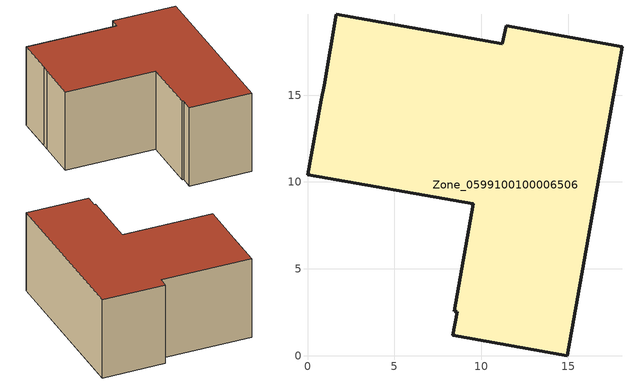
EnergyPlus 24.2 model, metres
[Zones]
Zone_0599100100006506
 floor ground (C_G): 0,10.43 0.78,14.74 0.96,15.56 1.67,19.65 11.22,17.95 11.44,18.99 18.11,17.8 14.95,0 8.36,1.16 8.61,2.52 8.45,2.54 9.55,8.73 z0
 wall outside (C_F): 14.95,0 18.11,17.8 11.44,18.99 11.22,17.95 1.67,19.65 0.96,15.56 0.78,14.74 0,10.43 9.55,8.73 8.45,2.54 8.61,2.52 8.36,1.16 14.95,0 z0:8.93
 roof outside (C_R): 0.78,14.74 0,10.43 9.55,8.73 8.45,2.54 8.61,2.52 8.36,1.16 14.95,0 18.11,17.8 11.44,18.99 11.22,17.95 1.67,19.65 0.96,15.56 z8.93
[BUILDING]
Pand.0599100100006506: North Axis=0; Terrain=City; Loads Convergence Tolerance Value=0.04; Temperature Convergence Tolerance Value=0.4; Solar Distribution=FullExterior; Maximum Number of Warmup Days=25; Minimum Number of Warmup Days=1
[Site:Location]
Rotterdam.The.Hague.AP_ZH_NLD Design_Conditions: Latitude=51.96; Longitude=4.45; Time Zone=1; Elevation=-4.5
[SITE:GROUNDTEMPERATURE:BUILDINGSURFACE]
18, 18, 18, 18, 18, 18, 18, 18, 18, 18, 18, 18
[MATERIAL] Thermal Absorptance=0.9; Solar Absorptance=0.7; Visible Absorptance=0.7
Name | Roughness | Thickness | Conductivity | Density | Specific Heat
G.D.2006-2014 | MediumSmooth | 0.15 | 0.06 | 540 | 1210
F.D.2006-2014 | Rough | 0.3 | 0.12 | 1920 | 840
R.D.2006-2014 | MediumRough | 0.2 | 0.08 | 1500 | 1000
[CONSTRUCTION]
C_G: G.D.2006-2014
C_F: F.D.2006-2014
C_R: R.D.2006-2014
[ZONE]
Zone_0599100100006506: Type=1; Multiplier=1; Ceiling Height=Autocalculate; Volume=Autocalculate; Floor Area=autocalculate; Part of Total Floor Area=Yes
[ZONEINFILTRATION:DESIGNFLOWRATE]
Infil_Zone_0599100100006506: Zone or ZoneList or Space or SpaceList=Zone_0599100100006506; Schedule=AlwaysOn; Design Flow Rate Calculation Method=Flow/Area; Flow Rate per Floor Area=0.0021; Constant Term Coefficient=1; Temperature Term Coefficient=0; Velocity Term Coefficient=0; Velocity Squared Term Coefficient=0
[HVACTEMPLATE:ZONE:IDEALLOADSAIRSYSTEM]
Zone_0599100100006506: Maximum Heating Supply Air Temperature=50; Minimum Cooling Supply Air Temperature=13; Maximum Heating Supply Air Humidity Ratio=0.0156; Minimum Cooling Supply Air Humidity Ratio=0.0077; Heating Limit=NoLimit; Cooling Limit=NoLimit; Dehumidification Control Type=ConstantSensibleHeatRatio; Cooling Sensible Heat Ratio=0.7; Dehumidification Setpoint=60; Humidification Control Type=None; Humidification Setpoint=30; Outdoor Air Method=None; Outdoor Air Flow Rate per Person=0.00944; Outdoor Air Flow Rate per Zone Floor Area=0; Outdoor Air Flow Rate per Zone=0; Demand Controlled Ventilation Type=None; Outdoor Air Economizer Type=NoEconomizer; Heat Recovery Type=None; Sensible Heat Recovery Effectiveness=0.7; Latent Heat Recovery Effectiveness=0.65
[ZONECONTROL:THERMOSTAT]
ThermostatControl_Zone_0599100100006506: Zone or ZoneList=Zone_0599100100006506; Control Type Schedule=DualSetpointControlType; Control 1=Thermostat_Zone_0599100100006506; Temperature Difference Between Cutout And Setpoint=0
[THERMOSTATSETPOINT:DUALSETPOINT]
Thermostat_Zone_0599100100006506: Heating Setpoint Temperature Schedule=HeatingSetpoint_Zone_0599100100006506; Cooling Setpoint Temperature Schedule=CoolingSetpoint_Zone_0599100100006506
[SCHEDULE:COMPACT]
HeatingSetpoint_Zone_0599100100006506: Through: 12/31, For: AllDays, Until: 24:00, 21
CoolingSetpoint_Zone_0599100100006506: Through: 12/31, For: AllDays, Until: 24:00, 24
DualSetpointControlType: Through: 12/31, For: AllDays, Until: 24:00, 4
AlwaysOn: Through: 12/31, For: AllDays, Until: 24:00, 1
